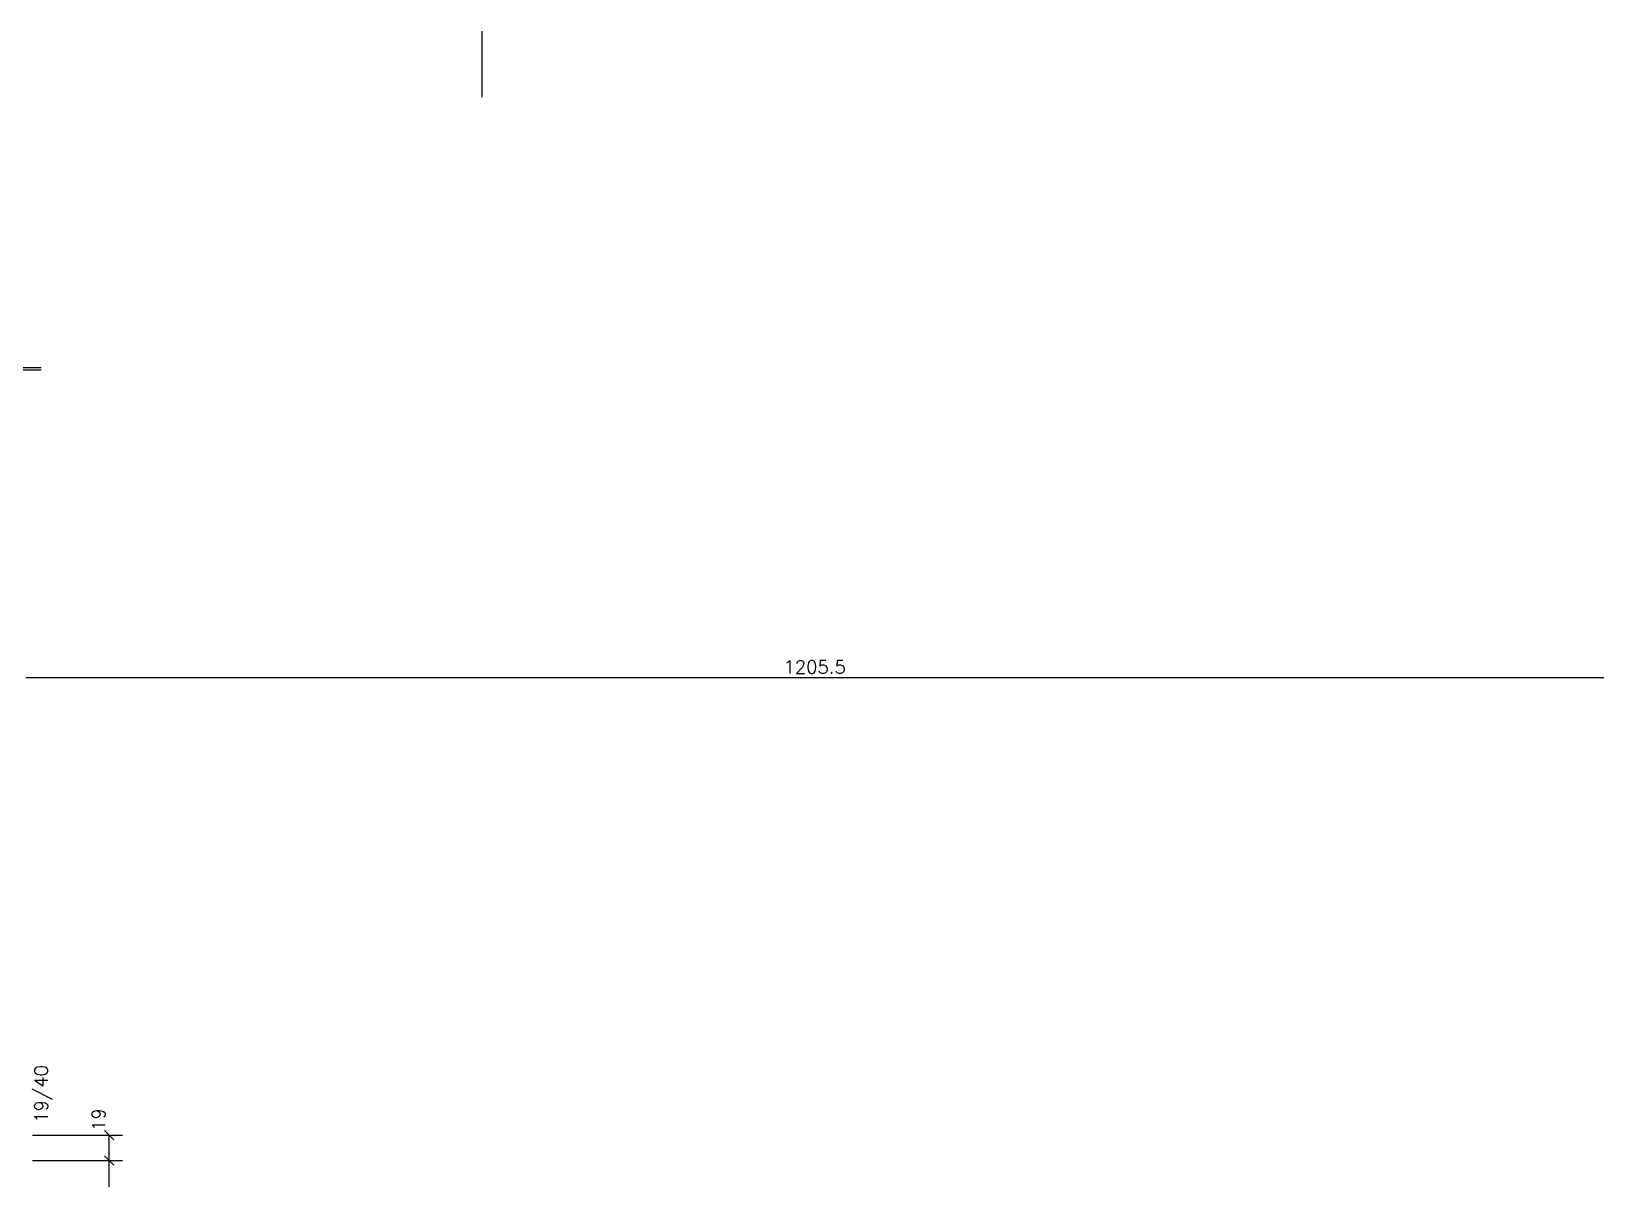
# Model space of a CAD drawing. Extents: x 938 to 5564, y 1507 to 4089.
# Drawn here: x 2283 to 3468, y 3220 to 4089 of the extents above; entities that cross this region are included whole.
import ezdxf

# ---------------------------------------------------------------- set-up
doc = ezdxf.new("R2010")
doc.units = 0
doc.header["$MEASUREMENT"] = 0
for name, color, linetype in [('2', 2, 'CONTINUOUS'), ('3', 3, 'CONTINUOUS'), ('6', 6, 'CONTINUOUS'), ('9', 9, 'CONTINUOUS')]:
    doc.layers.add(name, color=color, linetype=linetype)
doc.styles.get("Standard").update_dxf_attribs({"font": 'ROMANS.SHX'})

msp = doc.modelspace()

# ---------------------------------------------------------------- linework, layer by layer
at = {"layer": '2', "linetype": 'Continuous'}
for p, q in [((2345.911734, 3249.727439), (2338.840667, 3256.798506)), ((2345.911734, 3230.727439), (2338.840667, 3237.798506)), ((2345.911734, 3230.727439), (2338.840667, 3237.798506))]:
    msp.add_line(p, q, dxfattribs=at)
at = {"layer": '3', "linetype": 'Continuous'}
msp.add_line((2624.527641, 4089.267032), (2624.527641, 4039.267532), dxfattribs=at)
at = {"layer": '6', "linetype": 'Continuous'}
for p, q in [((1610.961859, 3834.743566), (2290.791243, 3834.743566)), ((1610.961859, 3832.945526), (2290.791243, 3832.945526))]:
    msp.add_line(p, q, dxfattribs=at)
at = {"layer": '9', "linetype": 'Continuous'}
for p, q in [((2279.2985, 3599.87151), (3484.7985, 3599.87151)), ((2284.2985, 3253.262973), (2352.376201, 3253.262973)), ((2342.376201, 3234.262973), (2342.376201, 3253.262973)), ((2284.2985, 3234.262973), (2352.376201, 3234.262973)), ((2342.376201, 3009.4455), (2342.376201, 3234.262973))]:
    msp.add_line(p, q, dxfattribs=at)

# ---------------------------------------------------------------- texts
at = {"layer": '2', "linetype": 'Continuous'}
msp.add_text('1205.5', height=10, dxfattribs=at).set_placement((2853.0485, 3602.87151))
msp.add_text('19', height=10, rotation=90, dxfattribs=at).set_placement((2339.376201, 3256.596303))
at = {"layer": '3', "linetype": 'Continuous'}
msp.add_text('19/40', height=10, rotation=90, dxfattribs=at).set_placement((2295.813547, 3262.757754))

doc.saveas('drawing.dxf')
